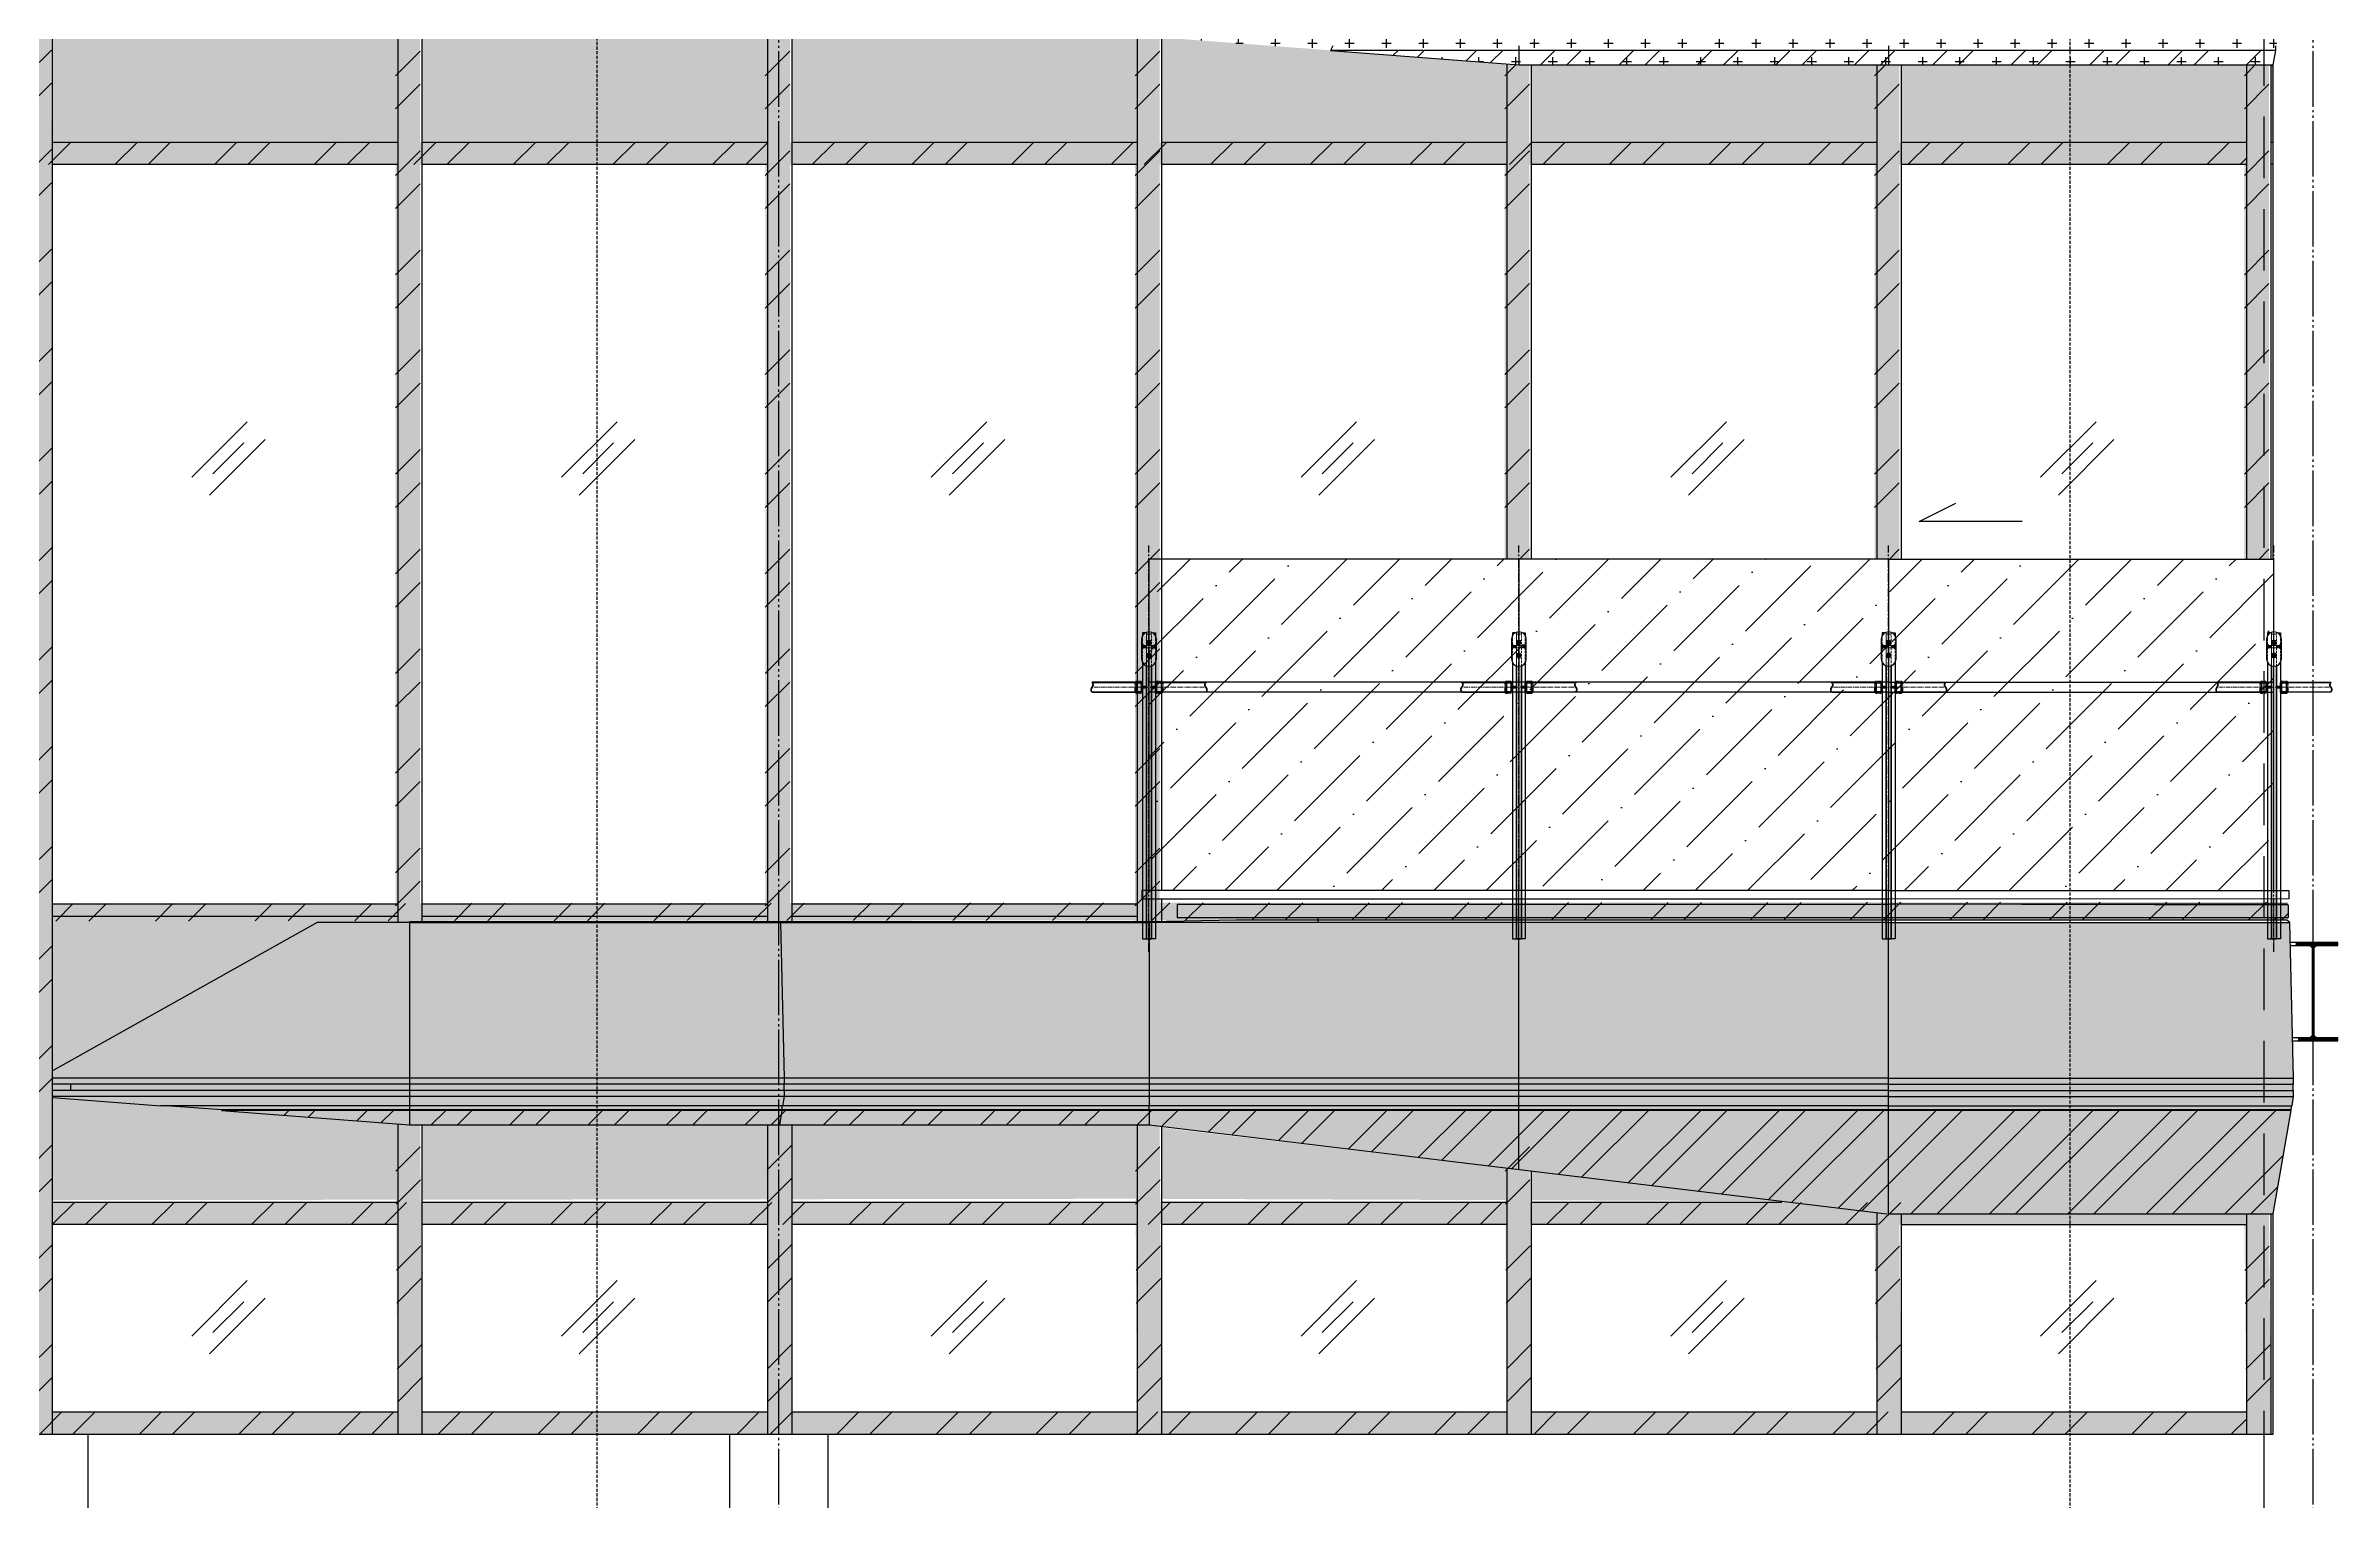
# Model space of a CAD drawing. Extents: x -3378 to 102197, y -3799 to 48702.
# Drawn here: x 21436 to 30719, y 24083 to 29987 of the extents above; entities that cross this region are included whole.
import ezdxf

# ---------------------------------------------------------------- set-up
doc = ezdxf.new("R2010")
doc.units = 0
for name, pattern in [('1', [8, 4, 4]), ('ACAD_ISO02W100', [15, 12, -3]), ('ACISOTGB', [9, 4, -1, 1, -1, 1, -1]), ('CENTER', [2, 1.25, -0.25, 0.25, -0.25]), ('CENTER2', [28.575, 19.05, -3.175, 3.175, -3.175]), ('HIDDEN', [0.375, 0.25, -0.125]), ('JIS_09_15', [18.9, 15, -0.9, 0.6, -0.9, 0.6, -0.9])]:
    doc.linetypes.add(name, pattern=pattern)
for name, color, linetype in [('(圖框)', 7, 'Continuous'), ('0-蝶翼', 7, 'Continuous'), ('CENTER', 4, 'CENTER'), ('GM_ANNO_CLMN_LINE', 8, 'JIS_09_15'), ('GM_SECT_7', 7, 'Continuous'), ('GM_STEL_PRIM', 3, 'Continuous'), ('GM_STEL_SECD', 71, 'Continuous'), ('不鏽鋼板S.S.PANEL', 30, 'Continuous'), ('中心線 CENTER', 6, 'CENTER'), ('剖面線 HATCH', 251, 'Continuous'), ('玻璃 GLASS', 4, 'Continuous'), ('結構體 STRUCTURAL', 154, 'Continuous'), ('螺絲、螺栓', 4, 'Continuous'), ('視覺模型鋁擠型暫替', 4, 'Continuous'), ('視覺模型鋁擠型暫替材質文字', 1, 'Continuous'), ('金屬面材 METAL PANEL', 2, 'Continuous'), ('隱藏線 HIDDEN', 8, 'HIDDEN')]:
    doc.layers.add(name, color=color, linetype=linetype)
for name, color, linetype, lineweight in [('0S-Opening symbol', 7, 'Continuous', 25), ('中心线', 1, 'CENTER2', 15), ('粗实线', 7, 'Continuous', 40), ('粗线', 7, 'Continuous', 40), ('虚线', 6, 'HIDDEN', 13), ('（粗实线0.35)', 7, '1', 40)]:
    doc.layers.add(name, color=color, linetype=linetype, lineweight=lineweight)
doc.layers.add('不顯示', color=254, linetype='Continuous', plot=False)
doc.styles.add('DIM', font='simplex.shx', dxfattribs={"bigfont": 'chineset.shx'})
doc.styles.add('型式1', font='')
doc.styles.get('型式1').set_extended_font_data('PMingLiU')
pattern_1 = [(0, (-3626.21, -53760.06), (15.875, 31.75), [0, -31.75])]
pattern_2 = [(225, (-3626.2, -53760.06), (202.0558, -202.0558), []), (225, (-3760.9, -53760.06), (202.0558, -202.0558), [])]

# ---------------------------------------------------------------- blocks, each defined once
blk = doc.blocks.new('*U121')
at = {"layer": '玻璃 GLASS'}
for p, q in [((-149, -76.6), (76.6, 149)), ((149, 76.6), (-76.6, -149)), ((62.6, 62.6), (-62.6, -62.6))]:
    blk.add_line(p, q, dxfattribs=at)
blk = doc.blocks.new('*U122')
at = {"layer": '視覺模型鋁擠型暫替', "color": 0, "linetype": 'ByBlock', "lineweight": -2}
for p in [(-7500, 0), (-6000, 0), (-4500, 0), (-3000, 0), (-1500, 0), (0, 0)]:
    blk.add_blockref('*U121', p, dxfattribs=at)
blk = doc.blocks.new('*U123')
at = {"layer": '玻璃 GLASS'}
for p, q in [((-149, -76.6), (76.6, 149)), ((149, 76.6), (-76.6, -149)), ((62.6, 62.6), (-62.6, -62.6))]:
    blk.add_line(p, q, dxfattribs=at)
blk = doc.blocks.new('*U124')
at = {"layer": '視覺模型鋁擠型暫替', "color": 0, "linetype": 'ByBlock', "lineweight": -2}
for p in [(-7500, 0), (-6000, 0), (-4500, 0), (-3000, 0), (-1500, 0), (0, 0)]:
    blk.add_blockref('*U123', p, dxfattribs=at)
blk = doc.blocks.new('*U112')
at = {"color": 6, "linetype": 'ACAD_ISO02W100', "lineweight": 9, "ltscale": 0.12}
for p, q in [((0, 8), (1, 8)), ((0, -8), (0, 8)), ((0, 2.9), (3, 2.9)), ((0, 1.4), (3, 1.4)), ((1, -8), (1, 8)), ((1, 8), (5, 4)), ((3, 2.9), (4.7, 0)), ((3, -2.9), (4.7, 0)), ((5, 4), (15.2, 4)), ((5, 4), (5, -4)), ((5, 4), (5.7, 3.2)), ((5, 3.2), (16, 3.2)), ((5.7, -4), (5.7, 4)), ((15.2, 4), (16, 3.2)), ((15.2, -4), (15.2, 4)), ((16, 3.2), (16, -3.3)), ((0, -1.5), (3, -1.5)), ((0, -2.9), (3, -2.9)), ((0, -8), (1, -8)), ((1, -8), (5, -4)), ((5, -3.3), (16, -3.3)), ((5, -4), (5.7, -3.3)), ((5, -4), (15.2, -4)), ((15.2, -4), (16, -3.3))]:
    blk.add_line(p, q, dxfattribs=at)
for centre, radius, start, end in [((1.9, 2.2), 1.32, 326.6933, 33.3067), ((1.3, 0), 2.26, 320.14076, 39.85924), ((1.9, -2.2), 1.32, 326.6933, 33.3067)]:
    blk.add_arc(centre, radius, start, end, dxfattribs=at)
at = {"layer": 'CENTER', "color": 1, "linetype": 'CENTER', "ltscale": 0.5}
blk.add_line((-1.6, 0), (17.4, 0), dxfattribs=at)
blk = doc.blocks.new('M8CF')
at = {"color": 7, "lineweight": 9, "flags": 128}
blk.add_lwpolyline([(-2.5, -1.4), (0, -2.9), (2.5, -1.4), (2.5, 1.4), (0, 2.9), (-2.5, 1.4)], close=True, dxfattribs=at)
at = {"color": 7, "lineweight": 9}
blk.add_circle((0, 0), 2.89, dxfattribs=at)
at = {"layer": 'CENTER', "color": 1, "linetype": 'CENTER', "ltscale": 0.5}
for p, q in [((-10, 0), (10, 0)), ((0, 10), (0, -10))]:
    blk.add_line(p, q, dxfattribs=at)
at = {"layer": '（粗实线0.35)', "ltscale": 20}
blk.add_circle((0, 0), 8, dxfattribs=at)
blk = doc.blocks.new('欄杆立柱正面')
at = {"layer": '不鏽鋼板S.S.PANEL'}
blk.add_lwpolyline([(-30, -325), (-30, -405, 1), (30, -405), (30, -325, 1)], format="xyb", close=True, dxfattribs=at)
for points in [[(-16.4, -299.8), (-26, -299.8), (-26, -310)], [(16.4, -299.8), (26, -299.8), (26, -310)], [(-26, -420), (-26, -1540), (-10, -1540), (-10, -433.3)], [(26, -420), (26, -1540), (10, -1540), (10, -433.3)], [(-231, -540), (-31, -540), (-31, -500), (-231, -500)], [(231, -540), (31, -540), (31, -500), (231, -500)]]:
    blk.add_lwpolyline(points, dxfattribs=at)
at = {"layer": '中心線 CENTER', "ltscale": 30}
blk.add_line((0, -1593.8), (0, 54.6), dxfattribs=at)
at = {"layer": '中心线', "ltscale": 10}
blk.add_line((0, -1565), (0, -300), dxfattribs=at)
at = {"layer": '中心线'}
blk.add_line((-224, -520), (224, -520), dxfattribs=at)
at = {"layer": '粗实线'}
for p, q in [((-50.5, -501.5), (-50.5, -538.5)), ((50.5, -501.5), (50.5, -538.5))]:
    blk.add_line(p, q, dxfattribs=at)
for points in [[(-10, -433.3), (-10, -1540), (10, -1540), (10, -433.3)], [(-10, -1345), (-10, -433.3)], [(10, -1345), (10, -433.3)]]:
    blk.add_lwpolyline(points, dxfattribs=at)
for points in [[(-31, -501.5), (-50.5, -501.5), (-51, -502), (-51, -538), (-50.5, -538.5), (-31, -538.5)], [(-26, -501), (-31, -501), (-31, -539.1), (-26, -539.1)], [(26, -501), (31, -501), (31, -539.1), (26, -539.1)], [(31, -501.5), (50.5, -501.5), (51, -502), (51, -538), (50.5, -538.5), (31, -538.5)]]:
    blk.add_lwpolyline(points, close=True, dxfattribs=at)
at = {"layer": '粗实线', "color": 3}
for points in [[(-231, -500), (-227, -512), (-235, -528), (-231, -540)], [(231, -500), (227, -512), (235, -528), (231, -540)]]:
    blk.add_spline(points, degree=3, dxfattribs=at)
at = {"layer": '粗线', "color": 4, "linetype": 'ACISOTGB', "ltscale": 2}
for points in [[(-31, -496.5), (-52.6, -496.5), (-56, -499.9), (-56, -540.1), (-52.6, -543.5), (-31, -543.5)], [(31, -496.5), (52.6, -496.5), (56, -499.9), (56, -540.1), (52.6, -543.5), (31, -543.5)]]:
    blk.add_lwpolyline(points, dxfattribs=at)
at = {"layer": '虚线', "ltscale": 5}
for p, q in [((-10, -330), (10, -330)), ((-10, -400), (10, -400))]:
    blk.add_line(p, q, dxfattribs=at)
at = {"layer": '虚线', "ltscale": 10}
for p, q in [((-31, -538.5), (-231.8, -538.5)), ((-230.2, -501.5), (-31, -501.5)), ((-31, -503), (-51, -503)), ((-51, -537.1), (-31, -537.1)), ((230.2, -501.5), (31, -501.5)), ((31, -503), (51, -503)), ((51, -537.1), (31, -537.1)), ((31, -538.5), (231.8, -538.5))]:
    blk.add_line(p, q, dxfattribs=at)
at = {"layer": '虚线', "ltscale": 34}
for points in [[(-26, -310), (-26, -420)], [(-10, -433.3), (-10, -299.8), (-16.4, -299.8)], [(10, -433.3), (10, -305), (-10, -305), (-10, -433.3)], [(10, -433.3), (10, -299.8), (16.4, -299.8)], [(26, -310), (26, -420)]]:
    blk.add_lwpolyline(points, dxfattribs=at)
at = {"layer": '虚线', "ltscale": 11}
blk.add_lwpolyline([(-19, -350), (19, -350), (19, -360), (-19, -360)], close=True, dxfattribs=at)
at = {"layer": '（粗实线0.35)'}
for name, p in [('*U112', (-26, -355)), ('M8CF', (0, -390)), ('*U112', (-31, -520))]:
    blk.add_blockref(name, p, dxfattribs=at)
at = {"layer": '（粗实线0.35)', "xscale": -1, "rotation": 180}
blk.add_blockref('M8CF', (0, -340), dxfattribs=at)
at = {"layer": '（粗实线0.35)', "xscale": -1}
for p in [(26, -355), (31, -520)]:
    blk.add_blockref('*U112', p, dxfattribs=at)
blk = doc.blocks.new('PLAN-圖框')
at = {"layer": '(圖框)', "color": 4, "linetype": 'Continuous', "lineweight": 0}
blk.add_3dface([(20500, -14391.5), (0, -14391.5), (0, 0), (20500, 0)], dxfattribs=at)
at = {"layer": '(圖框)', "color": 1, "linetype": 'Continuous', "lineweight": 40}
blk.add_3dface([(149.7, -14142.1), (20200.7, -14142.1), (20200.7, -249.4), (149.7, -249.4)], dxfattribs=at)
at = {"layer": '(圖框)', "style": '型式1'}
blk.add_attdef('全球人壽', (13776.3, -13971.5), '', height=124.7, dxfattribs=at)
at = {"style": '型式1', "width": 0.8}
blk.add_attdef('圖號-橫', (17230.3, -13782.2), '', height=103.4, dxfattribs=at)

msp = doc.modelspace()

# ---------------------------------------------------------------- hatches: boundary and pattern name
at = {"layer": 'GM_SECT_7'}
h = msp.add_hatch(dxfattribs=at)
h.set_pattern_fill('ANSI32', color=256, scale=30)
h.set_pattern_definition([(45, (-21859.9, -53760.06), (-202.0558, 202.0558), []), (45, (-21725.2, -53760.06), (-202.0558, 202.0558), [])])
h.paths.add_polyline_path([(21454.645, 35405.012), (21354.7, 35405.012), (21363.461, 24355.012), (21463.406, 24355.012)])
h = msp.add_hatch(dxfattribs=at)
h.set_pattern_fill('ANSI32', color=256, scale=30)
h.set_pattern_definition([(45, (-20359.9, -53760.06), (-202.0558, 202.0558), []), (45, (-20225.2, -53760.06), (-202.0558, 202.0558), [])])
h.paths.add_polyline_path([(22954.645, 25610.207), (22854.7, 25610.207), (22863.461, 24355.012), (22963.406, 24355.012)])
h.paths.add_polyline_path([(22854.7, 35004.98), (22954.645, 35004.98), (22954.645, 35405.012), (22854.7, 35405.012)])
h.paths.add_polyline_path([(22954.645, 34305.138), (22854.7, 34305.138), (22854.7, 26430.012), (22954.645, 26430.012)])
h = msp.add_hatch(dxfattribs=at)
h.set_pattern_fill('ANSI32', color=256, scale=30)
h.set_pattern_definition([(45, (-18859.9, -53760.06), (-202.0558, 202.0558), []), (45, (-18725.2, -53760.06), (-202.0558, 202.0558), [])])
h.paths.add_polyline_path([(24461.749, 25610.207), (24361.804, 25610.207), (24363.461, 24355.012), (24463.406, 24355.012)])
h.paths.add_polyline_path([(24354.7, 35004.98), (24454.645, 35004.98), (24454.645, 35405.012), (24354.7, 35405.012)])
h.paths.add_polyline_path([(24454.645, 34305.138), (24354.7, 34305.138), (24354.7, 26430.012), (24454.645, 26430.012)])
h = msp.add_hatch(dxfattribs=at)
h.set_pattern_fill('ANSI32', color=256, scale=30)
h.set_pattern_definition([(45, (-17359.9, -53760.06), (-202.0558, 202.0558), []), (45, (-17225.2, -53760.06), (-202.0558, 202.0558), [])])
h.paths.add_polyline_path([(25954.645, 25610.207), (25854.7, 25610.207), (25863.461, 24355.012), (25963.406, 24355.012)])
h.paths.add_polyline_path([(25854.7, 35004.98), (25954.645, 35004.98), (25954.645, 35405.012), (25854.7, 35405.012)])
h.paths.add_polyline_path([(25954.645, 34305.138), (25854.7, 34305.138), (25854.7, 26430.012), (25954.645, 26430.012)])
h = msp.add_hatch(dxfattribs=at)
h.set_pattern_fill('ANSI32', color=256, scale=30)
h.set_pattern_definition([(45, (-15859.9, -53760.06), (-202.0558, 202.0558), []), (45, (-15725.2, -53760.06), (-202.0558, 202.0558), [])])
h.paths.add_polyline_path([(27454.645, 25610.207), (27354.7, 25610.207), (27363.461, 24355.012), (27463.406, 24355.012)])
h.paths.add_polyline_path([(27454.645, 29910.207), (27354.7, 29910.207), (27354.7, 27905.013), (27454.645, 27905.013)])
h.paths.add_polyline_path([(27354.7, 35004.98), (27454.645, 35004.98), (27454.645, 35405.012), (27354.7, 35405.012)])
h.paths.add_polyline_path([(27454.645, 34023.778), (27354.7, 34035.855), (27354.7, 30730.012), (27454.645, 30730.012)])
h = msp.add_hatch(dxfattribs=at)
h.set_pattern_fill('ANSI32', color=256, scale=30)
h.set_pattern_definition([(45, (-14359.9, -53760.06), (-202.0558, 202.0558), []), (45, (-14225.2, -53760.06), (-202.0558, 202.0558), [])])
h.paths.add_polyline_path([(28954.645, 25248.537), (28854.7, 25248.537), (28863.461, 24355.012), (28963.406, 24355.012)])
h.paths.add_polyline_path([(28954.645, 29910.207), (28854.7, 29910.207), (28854.7, 27905.013), (28954.645, 27905.013)])
h.paths.add_polyline_path([(28854.7, 35004.98), (28954.645, 35004.98), (28954.645, 35405.012), (28854.7, 35405.012)])
h.paths.add_polyline_path([(28904.899, 33848.537), (28854.7, 33854.603), (28854.7, 30730.012), (28954.645, 30730.012), (28954.645, 33848.537)])
h = msp.add_hatch(dxfattribs=at)
h.set_pattern_fill('ANSI32', color=256, scale=30)
h.set_pattern_definition([(45, (-12859.9, -53760.06), (-202.0558, 202.0558), []), (45, (-12725.2, -53760.06), (-202.0558, 202.0558), [])])
h.paths.add_polyline_path([(30454.645, 25248.537), (30354.7, 25248.537), (30363.461, 24355.012), (30463.406, 24355.012)])
h.paths.add_polyline_path([(30454.645, 29910.207), (30354.7, 29910.207), (30354.7, 27905.013), (30454.645, 27905.013)])
h.paths.add_polyline_path([(30354.7, 35004.98), (30454.645, 35004.98), (30454.645, 35405.012), (30354.7, 35405.012)])
h.paths.add_polyline_path([(30454.645, 33848.537), (30354.7, 33848.537), (30354.7, 30730.012), (30454.645, 30730.012)])
h = msp.add_hatch(dxfattribs=at)
h.set_pattern_fill('ANSI32', color=256, scale=30, angle=180)
h.set_pattern_definition(pattern_2)
h.paths.add_polyline_path([(30363.461, 29505.004), (30363.461, 29595.012), (18311.714, 29595.012), (18311.714, 29505.004)])
h = msp.add_hatch(dxfattribs=at)
h.set_pattern_fill('ANSI32', color=256, scale=30, angle=180)
h.set_pattern_definition(pattern_2)
h.paths.add_polyline_path([(30532.187, 26442.821), (30532.187, 26513.812), (18311.714, 26505.012), (18311.714, 26434.021)])
h = msp.add_hatch(dxfattribs=at)
h.set_pattern_fill('ANSI32', color=256, scale=30, angle=180)
h.set_pattern_definition([(225, (-3626.2, -53765.06), (202.0558, -202.0558), []), (225, (-3760.9, -53765.06), (202.0558, -202.0558), [])])
h.paths.add_polyline_path([(28961.714, 25205.012), (28961.714, 25295.02), (18311.714, 25295.02), (18311.714, 25205.012)])
h = msp.add_hatch(dxfattribs=at)
h.set_pattern_fill('ANSI32', color=256, scale=30, angle=180)
h.set_pattern_definition([(225, (-3626.2, -54160.06), (202.0558, -202.0558), []), (225, (-3760.9, -54160.06), (202.0558, -202.0558), [])])
h.paths.add_polyline_path([(30363.461, 24355.012), (30363.461, 24445.012), (18311.714, 24445.012), (18311.714, 24355.012)])
at = {"layer": 'GM_STEL_PRIM'}
h = msp.add_hatch(dxfattribs=at)
h.set_pattern_fill('DOTS', color=256, scale=20)
h.set_pattern_definition(pattern_1)
h.paths.add_polyline_path([(19787.359, 29600.016), (19787.359, 30755.012), (18261.776, 30755.012), (18261.776, 29600.016)])
h.paths.add_polyline_path([(21363.461, 29600.016), (21363.461, 30755.012), (19873.27, 30755.012), (19873.27, 29600.016)])
h.paths.add_polyline_path([(22863.461, 29600.016), (22863.461, 30755.012), (21463.406, 30755.012), (21463.406, 29600.016)])
h.paths.add_polyline_path([(24363.461, 29600.016), (24363.461, 30755.012), (22963.406, 30755.012), (22963.406, 29600.016)])
h.paths.add_polyline_path([(25863.461, 29600.016), (25863.461, 30755.012), (24463.406, 30755.012), (24463.406, 29600.016)])
h.paths.add_polyline_path([(25963.406, 30755.012), (25963.406, 30128.6), (27036.213, 30755.012)])
h.paths.add_polyline_path([(27363.461, 29600.016), (27363.461, 29910.207), (26648.15, 29968.49), (25963.406, 30020.751), (25963.406, 29910.207), (25963.406, 29600.016)])
h.paths.add_polyline_path([(28863.461, 29600.016), (28863.461, 29910.207), (27463.406, 29910.207), (27463.406, 29600.016)])
h.paths.add_polyline_path([(30463.406, 29910.207), (30463.406, 29600.016), (30471.743, 29600.016), (30471.743, 29910.207)])
h.paths.add_polyline_path([(30363.461, 29600.016), (30363.461, 29910.207), (28963.406, 29910.207), (28963.406, 29600.016)])
h = msp.add_hatch(dxfattribs=at)
h.set_pattern_fill('DOTS', color=256, scale=1000)
h.set_pattern_definition([(0, (-3626.2, -53760), (793.75, 1587.5), [0, -1587.5])])
h.paths.add_polyline_path([(27461.739, 25422.921), (25911.803, 25610.207), (21463.406, 25613.896), (21463.406, 25828.6), (22571.413, 26449.745), (26025.688, 26455.012), (18311.712, 26455.012), (18311.712, 25295.012), (27461.739, 25295.012)])
h = msp.add_hatch(dxfattribs=at)
h.set_pattern_fill('DOTS', color=256, scale=20)
h.set_pattern_definition(pattern_1)
h.paths.add_polyline_path([(18655.641, 25300.473), (18655.641, 26455.012), (18311.714, 26455.012), (18311.714, 25300.016)])
h.paths.add_polyline_path([(19787.359, 25301.977), (19787.359, 26455.012), (18704.994, 26455.012), (18704.994, 25300.538)])
h.paths.add_polyline_path([(21463.406, 26455.012), (21463.406, 25828.6), (22536.213, 26430.012), (22863.461, 26430.012), (22863.461, 26455.012)])
h.paths.add_polyline_path([(21363.461, 25304.072), (21363.461, 26455.012), (19873.27, 26455.012), (19873.27, 25302.091)])
h.paths.add_polyline_path([(22863.461, 25306.066), (22863.461, 25613.896), (21463.406, 25720.751), (21463.406, 25304.205)])
h.paths.add_polyline_path([(24363.461, 25308.06), (24363.461, 25610.207), (22963.406, 25610.207), (22963.406, 25306.199)])
h.paths.add_polyline_path([(27463.406, 25420.451), (27463.406, 25303.913), (28478.872, 25300.016)])
h.paths.add_polyline_path([(25963.406, 25598.353), (25963.406, 25309.67), (27363.461, 25304.297), (27363.461, 25432.305)])
h.paths.add_polyline_path([(25863.461, 25310.054), (25863.461, 25610.207), (24463.406, 25610.207), (24463.406, 25308.193)])
at = {"layer": '剖面線 HATCH'}
h = msp.add_hatch(dxfattribs=at)
h.set_pattern_fill('CROSS', color=256, scale=10)
h.set_pattern_definition([(0, (-22896.45, -53760.06), (63.5, 63.5), [31.75, -95.25]), (90, (-22880.577, -53775.936), (-63.5, 63.5), [31.75, -95.25])])
h.paths.add_polyline_path([(21354.7, 35405.012), (21363.461, 24355.012), (21463.406, 24355.012), (21454.645, 35405.012)])
h = msp.add_hatch(dxfattribs=at)
h.set_pattern_fill('CROSS', color=256, scale=10)
h.set_pattern_definition([(0, (-21396.45, -53760.06), (63.5, 63.5), [31.75, -95.25]), (90, (-21380.577, -53775.936), (-63.5, 63.5), [31.75, -95.25])])
h.paths.add_polyline_path([(22954.645, 25610.207), (22854.7, 25610.207), (22863.461, 24355.012), (22963.406, 24355.012)])
h.paths.add_polyline_path([(22854.7, 35004.98), (22954.645, 35004.98), (22954.645, 35405.012), (22854.7, 35405.012)])
h.paths.add_polyline_path([(22954.645, 34305.138), (22854.7, 34305.138), (22854.7, 26430.012), (22954.645, 26430.012)])
h = msp.add_hatch(dxfattribs=at)
h.set_pattern_fill('CROSS', color=256, scale=10)
h.set_pattern_definition([(0, (-19896.45, -53760.06), (63.5, 63.5), [31.75, -95.25]), (90, (-19880.577, -53775.936), (-63.5, 63.5), [31.75, -95.25])])
h.paths.add_polyline_path([(24461.749, 25610.207), (24361.804, 25610.207), (24363.461, 24355.012), (24463.406, 24355.012)])
h.paths.add_polyline_path([(24354.7, 35004.98), (24454.645, 35004.98), (24454.645, 35405.012), (24354.7, 35405.012)])
h.paths.add_polyline_path([(24454.645, 34305.138), (24354.7, 34305.138), (24354.7, 26430.012), (24454.645, 26430.012)])
h = msp.add_hatch(dxfattribs=at)
h.set_pattern_fill('CROSS', color=256, scale=10)
h.set_pattern_definition([(0, (-18396.45, -53760.06), (63.5, 63.5), [31.75, -95.25]), (90, (-18380.577, -53775.936), (-63.5, 63.5), [31.75, -95.25])])
h.paths.add_polyline_path([(25954.645, 25610.207), (25854.7, 25610.207), (25863.461, 24355.012), (25963.406, 24355.012)])
h.paths.add_polyline_path([(25854.7, 35004.98), (25954.645, 35004.98), (25954.645, 35405.012), (25854.7, 35405.012)])
h.paths.add_polyline_path([(25954.645, 34305.138), (25854.7, 34305.138), (25854.7, 26430.012), (25954.645, 26430.012)])
h = msp.add_hatch(dxfattribs=at)
h.set_pattern_fill('CROSS', color=256, scale=10)
h.set_pattern_definition([(0, (-16896.45, -53760.06), (63.5, 63.5), [31.75, -95.25]), (90, (-16880.577, -53775.936), (-63.5, 63.5), [31.75, -95.25])])
h.paths.add_polyline_path([(27454.645, 25610.207), (27354.7, 25610.207), (27363.461, 24355.012), (27463.406, 24355.012)])
h.paths.add_polyline_path([(27454.645, 29910.207), (27354.7, 29910.207), (27354.7, 27905.013), (27454.645, 27905.013)])
h.paths.add_polyline_path([(27354.7, 35004.98), (27454.645, 35004.98), (27454.645, 35405.012), (27354.7, 35405.012)])
h.paths.add_polyline_path([(27454.645, 34023.778), (27354.7, 34035.855), (27354.7, 30730.012), (27454.645, 30730.012)])
h = msp.add_hatch(dxfattribs=at)
h.set_pattern_fill('CROSS', color=256, scale=10)
h.set_pattern_definition([(0, (-15396.45, -53760.06), (63.5, 63.5), [31.75, -95.25]), (90, (-15380.577, -53775.936), (-63.5, 63.5), [31.75, -95.25])])
h.paths.add_polyline_path([(28954.645, 25248.537), (28854.7, 25248.537), (28863.461, 24355.012), (28963.406, 24355.012)])
h.paths.add_polyline_path([(28954.645, 29910.207), (28854.7, 29910.207), (28854.7, 27905.013), (28954.645, 27905.013)])
h.paths.add_polyline_path([(28854.7, 35004.98), (28954.645, 35004.98), (28954.645, 35405.012), (28854.7, 35405.012)])
h.paths.add_polyline_path([(28904.899, 33848.537), (28854.7, 33854.603), (28854.7, 30730.012), (28954.645, 30730.012), (28954.645, 33848.537)])
h = msp.add_hatch(dxfattribs=at)
h.set_pattern_fill('CROSS', color=256, scale=10)
h.set_pattern_definition([(0, (-13896.45, -53760.06), (63.5, 63.5), [31.75, -95.25]), (90, (-13880.577, -53775.936), (-63.5, 63.5), [31.75, -95.25])])
h.paths.add_polyline_path([(30454.645, 25248.537), (30354.7, 25248.537), (30363.461, 24355.012), (30463.406, 24355.012)])
h.paths.add_polyline_path([(30454.645, 29910.207), (30354.7, 29910.207), (30354.7, 27905.013), (30454.645, 27905.013)])
h.paths.add_polyline_path([(30354.7, 35004.98), (30454.645, 35004.98), (30454.645, 35405.012), (30354.7, 35405.012)])
h.paths.add_polyline_path([(30454.645, 33848.537), (30354.7, 33848.537), (30354.7, 30730.012), (30454.645, 30730.012)])
h = msp.add_hatch(dxfattribs=at)
h.set_pattern_fill('CROSS', color=256, scale=300)
h.set_pattern_definition([(0, (173106.12, -991952.27), (75, 75), [37.5, -112.5]), (90, (173124.87, -991971.02), (-75, 75), [37.5, -112.5])])
h.paths.add_polyline_path([(30481.873, 29968.501), (30491.635, 30024.687), (30476.509, 30730.012), (27036.213, 30730.012), (25963.406, 30128.6), (25963.406, 30020.751), (26648.15, 29968.49)])
h.paths.add_polyline_path([(30470.514, 29903.129), (30481.873, 29968.501), (26648.15, 29968.49), (27411.803, 29910.207), (30411.803, 29910.207)])
h = msp.add_hatch(dxfattribs=at)
h.set_pattern_fill('ANSI32', color=256, scale=600)
h.set_pattern_definition([(45, (173106.12, -991952.27), (-159.099026, 159.099026), []), (45, (173212.18, -991952.27), (-159.099026, 159.099026), [])])
h.paths.add_polyline_path([(30470.514, 29903.129), (30481.873, 29968.501), (26648.15, 29968.49), (27411.803, 29910.207), (30411.803, 29910.207)])
h = msp.add_hatch(dxfattribs=at)
h.set_pattern_fill('CROSS', color=256, scale=10, angle=-90)
h.set_pattern_definition([(270, (-60203.36, 73846.16), (63.5, -63.5), [31.75, -95.25]), (360, (-60219.233, 73830.29), (63.5, 63.5), [31.75, -95.25])])
h.paths.add_polyline_path([(30363.461, 29595.012), (18311.714, 29595.012), (18311.714, 29505.004), (30363.461, 29505.004)])
h = msp.add_hatch(dxfattribs=at)
h.set_pattern_fill('ANSI36', color=4, scale=1200)
h.set_pattern_definition([(45, (56041.01, -585528.8), (79.549513, 291.681547), [375, -75, 0, -75])])
h.paths.add_polyline_path([(30474.777, 26560.021), (30474.782, 27904.997), (25911.239, 27904.997), (25911.235, 26560.021)])
h = msp.add_hatch(dxfattribs=at)
h.set_pattern_fill('CROSS', color=256, scale=10, angle=-90)
h.set_pattern_definition([(270, (-60203.36, 70756.16), (63.5, -63.5), [31.75, -95.25]), (360, (-60219.233, 70740.29), (63.5, 63.5), [31.75, -95.25])])
h.paths.add_polyline_path([(30532.187, 26513.812), (18311.714, 26505.012), (18311.714, 26434.021), (30532.187, 26442.821)])
h = msp.add_hatch(dxfattribs=at)
h.set_pattern_fill('CROSS', color=256, scale=300)
h.set_pattern_definition([(0, (168606.12, -996252.27), (75, 75), [37.5, -112.5]), (90, (168624.87, -996271.02), (-75, 75), [37.5, -112.5])])
h.paths.add_polyline_path([(30539.72, 26430.012), (22536.213, 26430.012), (21463.406, 25828.6), (21463.406, 25720.751), (22148.15, 25668.49), (30544.866, 25668.515), (30554.631, 25724.712)])
h.paths.add_polyline_path([(30544.866, 25668.515), (22148.15, 25668.49), (22911.803, 25610.207), (25911.803, 25610.207), (28911.804, 25248.537), (30471.888, 25248.537)])
h = msp.add_hatch(dxfattribs=at)
h.set_pattern_fill('ANSI32', color=256, scale=600)
h.set_pattern_definition([(45, (168606.12, -996252.27), (-159.099026, 159.099026), []), (45, (168712.18, -996252.27), (-159.099026, 159.099026), [])])
h.paths.add_polyline_path([(30544.866, 25668.515), (22148.15, 25668.49), (22911.803, 25610.207), (25911.803, 25610.207), (28911.804, 25248.537), (30471.888, 25248.537)])
h = msp.add_hatch(dxfattribs=at)
h.set_pattern_fill('CROSS', color=256, scale=10, angle=-90)
h.set_pattern_definition([(270, (-60203.36, 69546.17), (63.5, -63.5), [31.75, -95.25]), (360, (-60219.233, 69530.297), (63.5, 63.5), [31.75, -95.25])])
h.paths.add_polyline_path([(30363.461, 25295.02), (18311.714, 25295.02), (18311.714, 25205.012), (30363.461, 25205.012)])
h = msp.add_hatch(dxfattribs=at)
h.set_pattern_fill('CROSS', color=256, scale=10, angle=-90)
h.set_pattern_definition([(270, (-60203.36, 68696.16), (63.5, -63.5), [31.75, -95.25]), (360, (-60219.233, 68680.29), (63.5, 63.5), [31.75, -95.25])])
h.paths.add_polyline_path([(30363.461, 24445.012), (18311.714, 24445.012), (18311.714, 24355.012), (30363.461, 24355.012)])
at = {"layer": '視覺模型鋁擠型暫替', "linetype": 'Continuous'}
h = msp.add_hatch(dxfattribs=at)
h.set_pattern_fill('ANSI31', color=1, scale=30, angle=180)
h.set_pattern_definition([(225, (116308.0452, 1021983.0926), (2.65165043, -2.65165043), [])])
h.paths.add_polyline_path([(30631.816, 26050.212), (30635.816, 26050.212), (30635.816, 26056.212), (30631.816, 26056.212)], flags=24)
h.paths.add_polyline_path([(30588.141, 25953.369), (30588.141, 25959.655), (30582.141, 25959.655), (30582.141, 25953.369)], flags=24)
h.paths.add_polyline_path([(30565.513, 26340.369), (30565.513, 26346.655), (30559.513, 26346.655), (30559.513, 26340.369)], flags=24)
edge = h.paths.add_edge_path()
edge.add_line((30563.858, 26350.012), (30564.166, 26337.012))
edge.add_line((30564.166, 26337.012), (30616.816, 26337.012))
edge.add_arc((30616.816, 26324.012), 13, 0, 90, ccw=False)
edge.add_line((30629.816, 26324.012), (30629.816, 25976.012))
edge.add_arc((30616.816, 25976.012), 13, -90, 0, ccw=False)
edge.add_line((30616.816, 25963.012), (30573.014, 25963.012))
edge.add_line((30573.014, 25963.012), (30573.321, 25950.012))
edge.add_line((30573.321, 25950.012), (30733.816, 25950.012))
edge.add_line((30733.816, 25950.012), (30733.816, 25963.012))
edge.add_line((30733.816, 25963.012), (30650.816, 25963.012))
edge.add_arc((30650.816, 25976.012), 13, 180, 270, ccw=False)
edge.add_line((30637.816, 25976.012), (30637.816, 26324.012))
edge.add_arc((30650.816, 26324.012), 13, 90, 180, ccw=False)
edge.add_line((30650.816, 26337.012), (30733.816, 26337.012))
edge.add_line((30733.816, 26337.012), (30733.816, 26350.012))
edge.add_line((30733.816, 26350.012), (30563.858, 26350.012))

# ---------------------------------------------------------------- linework, layer by layer
at = {"layer": '0S-Opening symbol'}
for p, q in [((29035.421, 28057.558, 0), (29184.004, 28131.849, 0)), ((29453.394, 28057.558, 0), (29035.421, 28057.558, 0))]:
    msp.add_line(p, q, dxfattribs=at)
at = {"layer": 'GM_ANNO_CLMN_LINE', "ltscale": 15}
for p, q in [((24410.116, 22085.458), (24410.116, 36412.589)), ((30633.816, 22085.458), (30633.816, 36412.589))]:
    msp.add_line(p, q, dxfattribs=at)
at = {"layer": 'GM_STEL_SECD'}
for p, q in [((21608.535, 22887.012), (21608.535, 24355.012)), ((24210.116, 24355.012), (24210.116, 22887.012)), ((24610.116, 22887.012), (24610.116, 24355.012)), ((30433.526, 24355.012, 0), (30433.816, 22887.012))]:
    msp.add_line(p, q, dxfattribs=at)
at = {"layer": '不顯示', "color": 20, "linetype": 'HIDDEN', "ltscale": 50}
for points in [[(23671.077, 34296.361), (23671.077, 21341.309), (24658.206, 21341.309), (23671.077, 21911.228)], [(29646.751, 34296.361), (29646.751, 21341.309), (30633.88, 21341.309), (29646.751, 21911.228)]]:
    msp.add_lwpolyline(points, dxfattribs=at)
at = {"layer": '玻璃 GLASS'}
for p, q in [((28911.804, 27905.013, 0), (25911.239, 27904.946, 0)), ((25911.239, 27904.946, 0), (25911.245, 26559.97, 0)), ((27411.804, 27905.013, 0), (27411.804, 26560.034, 0)), ((28911.804, 27905.013, 0), (30474.782, 27905.013, 0)), ((28911.804, 27905.013, 0), (28911.804, 26560.034, 0)), ((30474.781, 26560.037, 0), (30474.782, 27905.013, 0))]:
    msp.add_line(p, q, dxfattribs=at)
at = {"layer": '結構體 STRUCTURAL', "linetype": 'HIDDEN', "ltscale": 1000}
msp.add_line((30433.526, 34950.012), (30433.526, 24355.012, 0), dxfattribs=at)
at = {"layer": '視覺模型鋁擠型暫替', "linetype": 'Continuous'}
for points in [[(30551.442, 25950.012), (30733.816, 25950.012), (30733.816, 25963.012), (30650.816, 25963.012, -0.41421356), (30637.816, 25976.012), (30637.816, 26324.012, -0.41421356), (30650.816, 26337.012), (30733.816, 26337.012), (30733.816, 26350.012), (30541.978, 26350.012)], [(30542.286, 26337.012), (30616.816, 26337.012, -0.41421356), (30629.816, 26324.012), (30629.816, 25976.012, -0.41421356), (30616.816, 25963.012), (30551.134, 25963.012)]]:
    msp.add_lwpolyline(points, format="xyb", dxfattribs=at)
at = {"layer": '金屬面材 METAL PANEL'}
for p, q in [((21463.406, 24355.012, 0), (21463.406, 35405.012, 0)), ((22863.461, 34213.896, 0), (22863.461, 26430.012, 0)), ((22963.406, 26430.012, 0), (22963.406, 34210.207, 0)), ((24363.461, 34210.207, 0), (24363.461, 26430.012, 0)), ((24463.406, 26430.012, 0), (24463.406, 34210.207, 0)), ((25863.461, 34210.207, 0), (25863.461, 26430.012, 0)), ((25963.406, 26559.971, 0), (25963.406, 34203.972, 0)), ((26657.076, 29987.223, 0), (26648.15, 29968.49, 0)), ((27411.803, 29987.221, 0), (27411.803, 29968.49, 0)), ((28911.803, 29987.221, 0), (28911.803, 29968.49, 0)), ((30481.87, 29968.49, 0), (30481.752, 29987.223, 0)), ((27411.803, 29968.49, 0), (26648.15, 29968.49, 0)), ((26648.15, 29968.49, 0), (27411.803, 29910.207, 0)), ((27363.461, 29913.896, 0), (27363.461, 27904.979, 0)), ((30481.87, 29968.49, 0), (27411.803, 29968.49, 0)), ((27411.803, 29968.49, 0), (27411.803, 29910.207, 0)), ((27411.803, 29910.207, 0), (28911.803, 29910.207, 0)), ((27463.406, 27904.981, 0), (27463.406, 29910.207, 0)), ((28863.461, 29910.207, 0), (28863.461, 27905.012, 0)), ((28911.803, 29968.49, 0), (28911.803, 29910.207, 0)), ((28911.803, 29910.207, 0), (30463.406, 29910.207, 0)), ((28963.406, 27905.013, 0), (28963.406, 29910.207, 0)), ((30363.461, 29910.207, 0), (30363.461, 27905.013, 0)), ((30463.406, 29910.207, 0), (30471.743, 29910.207, 0)), ((30463.406, 27905.013, 0), (30463.406, 29910.207, 0)), ((30471.743, 29910.207, 0), (30481.87, 29968.49, 0)), ((30471.743, 27905.013, 0), (30471.743, 29910.207, 0)), ((28911.804, 26560.037, 0), (25882.839, 26559.97, 0)), ((25882.839, 26559.97, 0), (25882.839, 26524.97, 0)), ((27411.804, 26525.037, 0), (27411.804, 26560.037, 0)), ((28911.804, 26525.037, 0), (28911.804, 26560.037, 0)), ((28911.804, 26560.037, 0), (30535.316, 26560.037, 0)), ((30535.316, 26560.037, 0), (30535.316, 26526.191, 0)), ((22863.461, 26505.012, 0), (21463.406, 26505.012, 0)), ((24363.461, 26505.012, 0), (22963.406, 26505.012, 0)), ((25863.461, 26505.012, 0), (24463.406, 26505.012, 0)), ((28911.804, 26525.037, 0), (25882.839, 26524.97, 0)), ((25963.406, 26430.013, 0), (25963.406, 26524.971, 0)), ((26025.689, 26504.973, 0), (28911.804, 26505.037, 0)), ((26025.689, 26504.973, 0), (26025.689, 26449.973, 0)), ((27411.804, 26450.037, 0), (27411.804, 26505.037, 0)), ((30535.316, 26526.191, 0), (28911.804, 26525.037, 0)), ((28911.804, 26450.037, 0), (28911.804, 26505.037, 0)), ((30532.059, 26501.076, 0), (28911.804, 26505.037, 0)), ((30528.369, 26505.037, 0), (28916.321, 26505.037, 0)), ((30528.369, 26505.037, 0), (30532.059, 26501.076, 0)), ((30532.059, 26501.076, 0), (30532.345, 26450.037, 0)), ((22863.461, 26455.012, 0), (21463.406, 26455.012, 0)), ((22536.213, 26430.012, 0), (21463.406, 25828.6, 0)), ((22536.213, 26430.012, 0), (22911.803, 26434.021, 0)), ((22911.803, 26430.012, 0), (22536.213, 26430.012, 0)), ((24411.776, 26434.021, 0), (22911.803, 26434.021, 0)), ((22911.803, 26434.021, 0), (22911.803, 26430.012, 0)), ((22911.803, 26430.012, 0), (24416.757, 26430.012, 0)), ((22911.803, 26430.012, 0), (22911.803, 25799.687, 0)), ((24363.461, 26455.012, 0), (22963.406, 26455.012, 0)), ((24411.776, 26434.021, 0), (24416.757, 26430.012, 0)), ((25911.803, 26434.021, 0), (24411.776, 26434.021, 0)), ((24416.757, 26430.012, 0), (25911.803, 26430.012, 0)), ((24416.757, 26430.012, 0), (24431.668, 25799.687, 0)), ((25863.461, 26455.012, 0), (24463.406, 26455.012, 0)), ((26266.366, 26440.015, 0), (25911.803, 26434.021, 0)), ((25911.803, 26434.021, 0), (25911.803, 26430.012, 0)), ((28911.804, 26430.037, 0), (25911.803, 26430.012, 0)), ((25911.803, 26430.012, 0), (25911.803, 25799.687, 0)), ((28911.804, 26450.037, 0), (26025.689, 26449.973, 0)), ((28911.804, 26440.037, 0), (26266.366, 26440.015, 0)), ((26597.936, 26430.018, 0), (26597.936, 26449.986, 0)), ((27411.804, 26430.037, 0), (27411.804, 26440.037, 0)), ((27411.804, 25799.712, 0), (27411.804, 26430.037, 0)), ((30532.345, 26450.037, 0), (28911.804, 26450.037, 0)), ((28911.804, 26430.037, 0), (28911.804, 26440.037, 0)), ((30527.293, 26440.037, 0), (28911.804, 26440.037, 0)), ((28911.804, 25799.712, 0), (28911.804, 26430.037, 0)), ((28911.804, 26430.037, 0), (30539.719, 26430.037, 0)), ((30479.22, 26450.037, 0), (30479.22, 26440.037, 0)), ((30539.719, 26430.037, 0), (30527.293, 26440.037, 0)), ((30554.631, 25799.712, 0), (30539.719, 26430.037, 0)), ((22911.803, 25799.687, 0), (21463.406, 25799.687, 0)), ((22911.803, 25774.687, 0), (21463.406, 25774.687, 0)), ((22911.803, 25749.687, 0), (21463.406, 25749.687, 0)), ((22911.803, 25724.687, 0), (21463.406, 25724.687, 0)), ((21463.406, 25720.751, 0), (21902.711, 25687.223, 0)), ((21536.763, 25774.687, 0), (21536.763, 25749.687, 0)), ((24431.668, 25799.687, 0), (22911.803, 25799.687, 0)), ((22911.803, 25799.687, 0), (22911.803, 25774.687, 0)), ((24431.668, 25774.687, 0), (22911.803, 25774.687, 0)), ((22911.803, 25774.687, 0), (22911.803, 25749.687, 0)), ((24431.668, 25749.687, 0), (22911.803, 25749.687, 0)), ((22911.803, 25749.687, 0), (22911.803, 25724.687, 0)), ((24431.668, 25724.687, 0), (22911.803, 25724.687, 0)), ((22911.803, 25724.687, 0), (22911.803, 25687.223, 0)), ((24431.668, 25724.687, 0), (24425.158, 25687.223, 0)), ((24430.012, 25774.687, 0), (24430.012, 25749.687, 0)), ((24431.668, 25799.687, 0), (24431.668, 25774.687, 0)), ((25911.803, 25799.687, 0), (24431.668, 25799.687, 0)), ((25911.803, 25774.687, 0), (24431.668, 25774.687, 0)), ((25911.803, 25749.687, 0), (24431.668, 25749.687, 0)), ((24431.668, 25749.687, 0), (24431.668, 25724.687, 0)), ((25911.803, 25724.687, 0), (24431.668, 25724.687, 0)), ((28911.804, 25799.712, 0), (25911.803, 25799.687, 0)), ((25911.803, 25799.687, 0), (25911.803, 25774.687, 0)), ((28911.804, 25774.712, 0), (25911.803, 25774.687, 0)), ((25911.803, 25774.687, 0), (25911.803, 25749.687, 0)), ((28911.804, 25749.712, 0), (25911.803, 25749.687, 0)), ((25911.803, 25749.687, 0), (25911.803, 25724.687, 0)), ((28911.804, 25724.712, 0), (25911.803, 25724.687, 0)), ((25911.803, 25724.687, 0), (25911.803, 25687.223, 0)), ((27411.804, 25774.712, 0), (27411.804, 25799.712, 0)), ((27411.804, 25749.712, 0), (27411.804, 25774.712, 0)), ((27411.804, 25724.712, 0), (27411.804, 25749.712, 0)), ((27411.804, 25687.248, 0), (27411.804, 25724.712, 0)), ((28911.804, 25774.712, 0), (28911.804, 25799.712, 0)), ((28911.804, 25799.712, 0), (30554.631, 25799.712, 0)), ((28911.804, 25774.712, 0), (30554.631, 25774.712, 0)), ((28911.804, 25749.712, 0), (28911.804, 25774.712, 0)), ((28911.804, 25749.712, 0), (30554.631, 25749.712, 0)), ((28911.804, 25724.712, 0), (28911.804, 25749.712, 0)), ((28911.804, 25687.248, 0), (28911.804, 25724.712, 0)), ((28911.804, 25724.712, 0), (30554.631, 25724.712, 0)), ((30548.121, 25687.248, 0), (30554.631, 25724.712, 0)), ((30552.974, 25749.712, 0), (30552.974, 25774.712, 0)), ((30554.631, 25774.712, 0), (30554.631, 25799.712, 0)), ((30554.631, 25724.712, 0), (30554.631, 25749.712, 0)), ((22911.803, 25687.223, 0), (21902.711, 25687.223, 0)), ((21942.726, 25687.223, 0), (22149.554, 25671.437, 0)), ((22149.554, 25671.437, 0), (22148.15, 25668.49, 0)), ((22911.803, 25668.49, 0), (22148.15, 25668.49, 0)), ((22148.15, 25668.49, 0), (22911.803, 25610.207, 0)), ((22149.554, 25671.437, 0), (22911.803, 25671.437, 0)), ((24425.158, 25687.223, 0), (22911.803, 25687.223, 0)), ((22911.803, 25687.223, 0), (22911.803, 25671.437, 0)), ((22911.803, 25671.437, 0), (22911.803, 25668.49, 0)), ((22911.803, 25671.437, 0), (24421.885, 25671.437, 0)), ((22911.803, 25668.49, 0), (22911.803, 25610.207, 0)), ((24421.903, 25668.49, 0), (22911.803, 25668.49, 0)), ((24421.903, 25668.49, 0), (24411.776, 25610.207, 0)), ((24421.885, 25671.437, 0), (24424.627, 25687.222, 0)), ((24421.885, 25671.448, 0), (24421.903, 25668.49, 0)), ((24421.885, 25671.437, 0), (25911.803, 25671.437, 0)), ((25911.803, 25668.49, 0), (24421.903, 25668.49, 0)), ((25911.803, 25687.223, 0), (24425.158, 25687.223, 0)), ((28911.804, 25687.248, 0), (25911.803, 25687.223, 0)), ((25911.803, 25671.437, 0), (25911.803, 25687.223, 0)), ((25911.803, 25671.437, 0), (28911.804, 25671.462, 0)), ((25911.803, 25671.437, 0), (25911.803, 25668.49, 0)), ((28911.804, 25668.515, 0), (25911.803, 25668.49, 0)), ((25911.803, 25668.49, 0), (25911.803, 25610.207, 0)), ((25963.406, 25668.49, 0), (25963.406, 25668.491, 0)), ((27411.804, 25671.462, 0), (27411.804, 25687.252, 0)), ((27411.804, 25668.515, 0), (27411.804, 25671.466, 0)), ((27411.804, 25428.955, 0), (27411.804, 25668.515, 0)), ((28911.804, 25671.462, 0), (28911.804, 25687.252, 0)), ((28911.804, 25687.248, 0), (30548.121, 25687.248, 0)), ((28911.804, 25668.515, 0), (28911.804, 25671.466, 0)), ((28911.804, 25671.462, 0), (30544.847, 25671.462, 0)), ((28911.804, 25248.537, 0), (28911.804, 25668.515, 0)), ((30544.865, 25668.515, 0), (28911.804, 25668.515, 0)), ((30471.888, 25248.537, 0), (30544.865, 25668.515, 0)), ((30544.847, 25671.462, 0), (30547.59, 25687.248, 0)), ((30544.865, 25668.515, 0), (30544.847, 25671.462, 0)), ((22863.461, 25613.896, 0), (22863.461, 24355.012, 0)), ((22911.803, 25610.207, 0), (24411.776, 25610.207, 0)), ((22963.406, 24355.012, 0), (22963.406, 25610.207, 0)), ((24363.461, 25610.207, 0), (24363.461, 24355.012, 0)), ((24411.776, 25610.207, 0), (25911.803, 25610.207, 0)), ((24463.406, 24355.012, 0), (24463.406, 25610.207, 0)), ((25863.461, 25610.207, 0), (25863.461, 24355.012, 0)), ((25911.803, 25610.207, 0), (28904.899, 25248.537, 0)), ((25963.406, 24355.012, 0), (25963.406, 25603.972, 0)), ((27363.461, 25434.796, 0), (27363.461, 24355.012, 0)), ((27463.406, 24355.012, 0), (27463.406, 25422.719, 0)), ((28863.461, 25253.544, 0), (28863.461, 24355.012, 0)), ((28904.899, 25243.541, 0), (28911.804, 25243.541, 0)), ((28911.804, 25248.537, 0), (30471.888, 25248.537, 0)), ((28963.406, 24355.012, 0), (28963.406, 25248.537, 0)), ((30363.461, 25248.537, 0), (30363.461, 24355.012, 0)), ((30463.406, 24355.012, 0), (30463.406, 25248.537, 0)), ((30471.743, 24355.012, 0), (30471.743, 25248.537, 0)), ((21463.41, 24445.012, 0), (22863.458, 24445.012, 0)), ((22963.406, 24445.012, 0), (24361.803, 24445.012, 0)), ((24463.406, 24445.012, 0), (25861.803, 24445.012, 0)), ((25963.406, 24445.012, 0), (27363.461, 24445.012, 0)), ((27463.41, 24445.012, 0), (28863.458, 24445.012, 0)), ((28963.406, 24445.012, 0), (30363.46, 24445.012, 0)), ((21363.461, 24355.012, 0), (21463.406, 24355.012, 0)), ((21463.41, 24355.012, 0), (22863.458, 24355.012, 0)), ((22863.461, 24355.012, 0), (22963.406, 24355.012, 0)), ((22963.406, 24355.012, 0), (24361.803, 24355.012, 0)), ((24361.803, 24355.012, 0), (24363.461, 24355.012, 0)), ((24363.461, 24355.012, 0), (24463.406, 24355.012, 0)), ((24463.406, 24355.012, 0), (25861.803, 24355.012, 0)), ((25861.803, 24355.012, 0), (25863.461, 24355.012, 0)), ((25863.461, 24355.012, 0), (25963.406, 24355.012, 0)), ((25963.406, 24355.012, 0), (27363.461, 24355.012, 0)), ((27363.461, 24355.012, 0), (27463.406, 24355.012, 0)), ((27463.41, 24355.012, 0), (28863.458, 24355.012, 0)), ((28863.461, 24355.012, 0), (28963.406, 24355.012, 0)), ((28963.406, 24355.012, 0), (30363.46, 24355.012, 0)), ((30363.461, 24355.012, 0), (30463.406, 24355.012, 0)), ((30463.406, 24355.012, 0), (30471.743, 24355.012, 0))]:
    msp.add_line(p, q, dxfattribs=at)
at = {"layer": '隱藏線 HIDDEN', "ltscale": 10}
for p, q in [((22863.461, 29595.012), (21463.406, 29595.012)), ((24363.461, 29595.012), (22963.406, 29595.012)), ((25863.461, 29595.012), (24463.406, 29595.012)), ((27363.461, 29595.012), (25963.406, 29595.012)), ((28863.461, 29595.012), (27463.406, 29595.012)), ((30363.461, 29595.012), (28963.406, 29595.012)), ((30471.743, 29595.012), (30463.406, 29595.012)), ((22863.461, 29505.004), (21463.406, 29505.004)), ((24363.461, 29505.004), (22963.406, 29505.004)), ((25863.461, 29505.004), (24463.406, 29505.004)), ((27363.461, 29505.004), (25963.406, 29505.004)), ((28863.461, 29505.004), (27463.406, 29505.004)), ((30363.461, 29505.004), (28963.406, 29505.004)), ((30471.743, 29505.004), (30463.406, 29505.004)), ((28911.816, 27405.013, 0), (25911.251, 27404.946, 0)), ((28911.804, 27405.013, 0), (30474.782, 27405.013, 0)), ((28911.816, 27365.013, 0), (25911.251, 27364.946, 0)), ((28911.804, 27365.013, 0), (30474.782, 27365.013, 0)), ((22863.461, 25295.02, 0), (21463.406, 25295.02, 0)), ((24363.461, 25295.02, 0), (22963.406, 25295.02, 0)), ((25863.461, 25295.02, 0), (24463.406, 25295.02, 0)), ((27363.461, 25295.02, 0), (25963.406, 25295.02, 0)), ((28478.872, 25295.02, 0), (27463.406, 25295.02, 0)), ((22863.461, 25205.012, 0), (21463.406, 25205.012, 0)), ((24363.461, 25205.012, 0), (22963.406, 25205.012, 0)), ((25863.461, 25205.012, 0), (24463.406, 25205.012, 0)), ((27363.461, 25205.012, 0), (25963.406, 25205.012, 0)), ((28863.461, 25205.012, 0), (27463.406, 25205.012, 0)), ((28963.406, 25205.012, 0), (30363.461, 25205.012, 0))]:
    msp.add_line(p, q, dxfattribs=at)

# ---------------------------------------------------------------- block references
at = {"layer": '0-蝶翼', "xscale": 1.89, "yscale": 1.89, "zscale": 1.89}
msp.add_blockref('PLAN-圖框', (-3377.946, 41739.237), dxfattribs=at)
at = {"layer": '螺絲、螺栓'}
for p in [(25911.239, 27904.946, 0), (27411.804, 27904.979, 0), (28911.804, 27905.013, 0), (30474.782, 27905.012, 0)]:
    msp.add_blockref('欄杆立柱正面', p, dxfattribs=at)
at = {"layer": '視覺模型鋁擠型暫替', "linetype": 'Continuous'}
for name, p in [('*U122', (29676.912, 28313.233)), ('*U124', (29676.912, 24829.773))]:
    msp.add_blockref(name, p, dxfattribs=at)

# ---------------------------------------------------------------- texts
at = {"layer": '視覺模型鋁擠型暫替材質文字', "linetype": 'Continuous', "insert": (30596.993, 26348.076), "char_height": 10, "attachment_point": 1, "style": 'DIM'}
msp.add_mtext_dynamic_manual_height_columns('{\\C2;H-400x200x8x13}', width=96.52183, gutter_width=350, heights=[0], dxfattribs=at)

doc.saveas('drawing.dxf')
